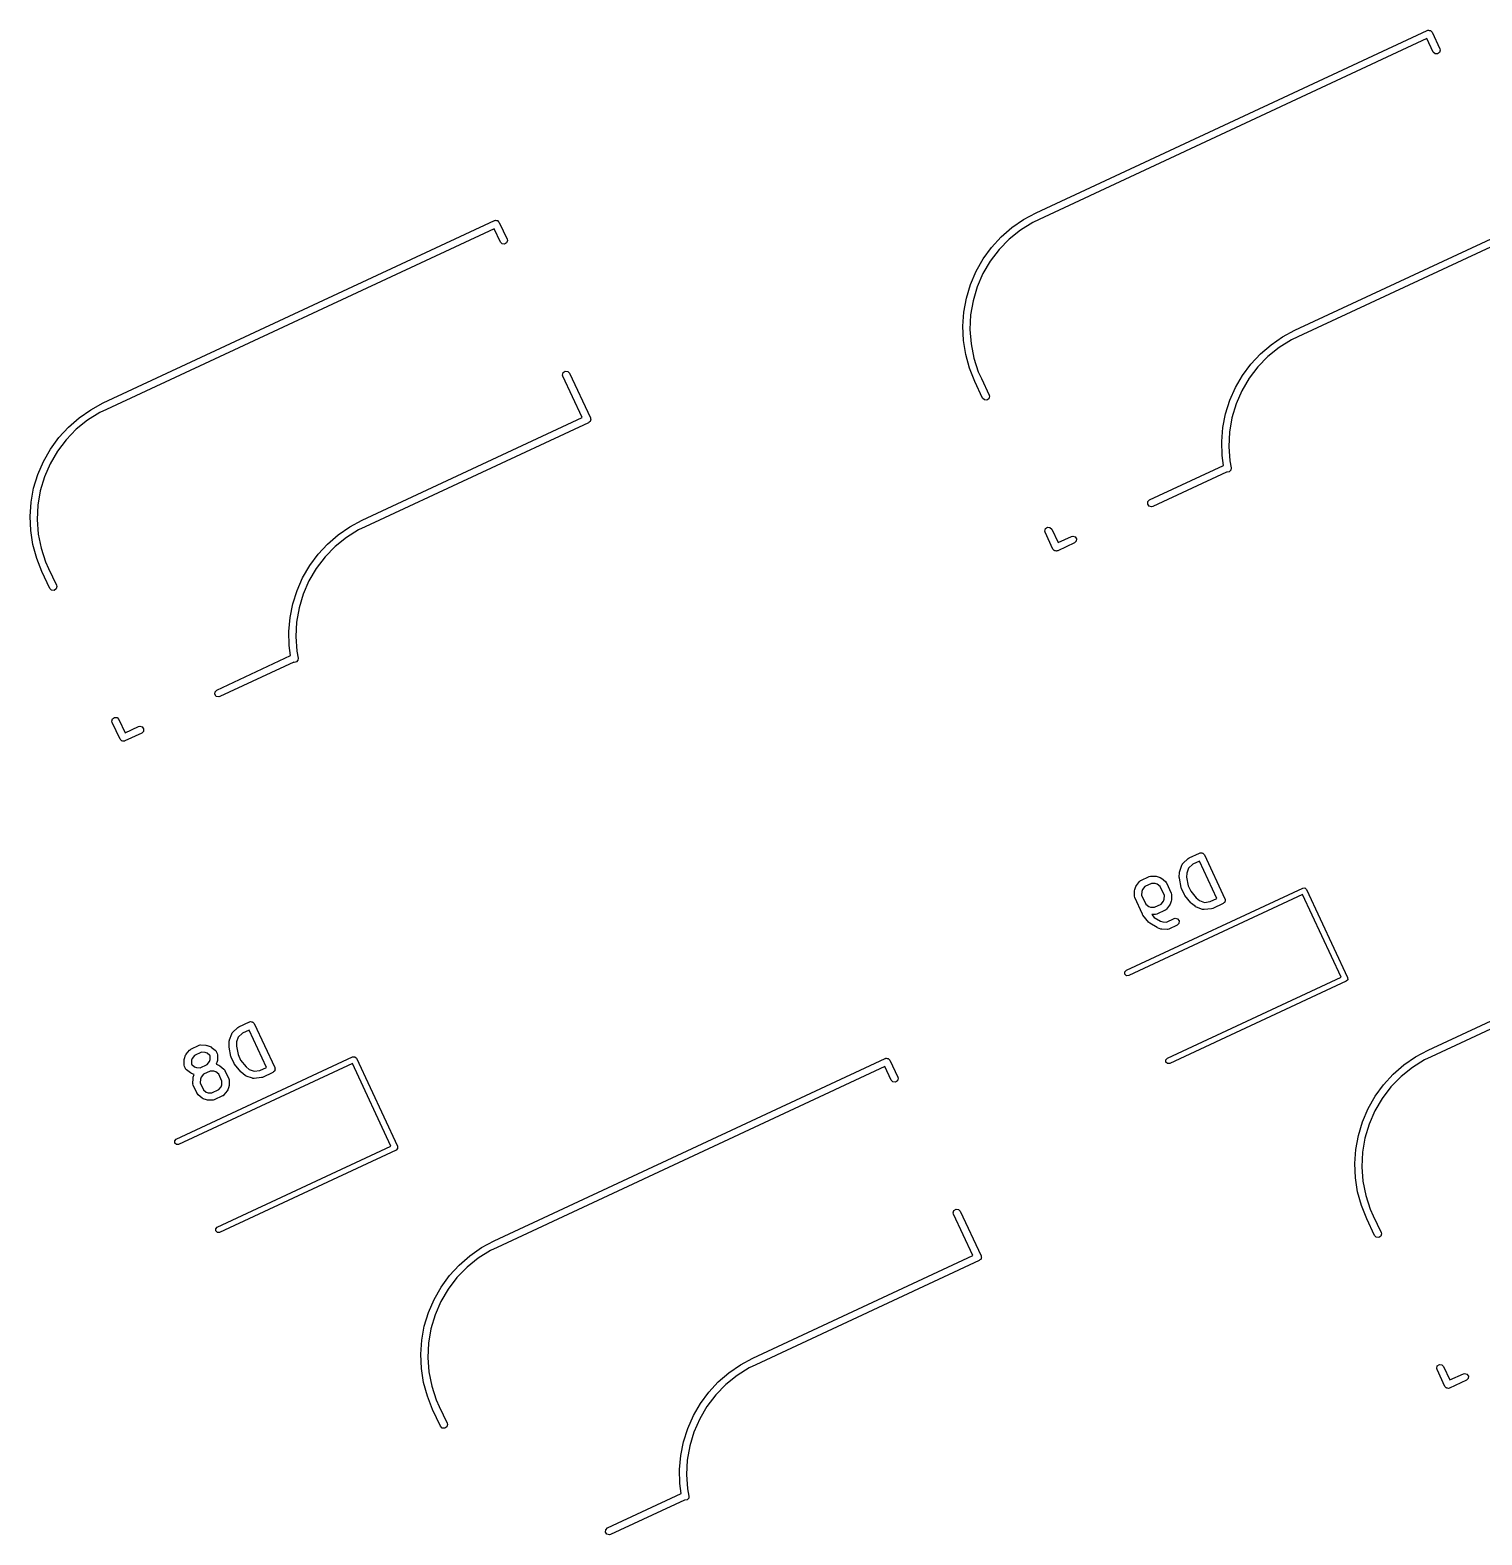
# Model space of a CAD drawing. Extents: x 22 to 260, y -160 to -44.
# Drawn here: x 190.35 to 220.26, y -78.57 to -47.57 of the extents above; entities that cross this region are included whole.
import ezdxf

# ---------------------------------------------------------------- set-up
doc = ezdxf.new("R2010")
doc.units = 0
doc.layers.add('BLACK', color=7, linetype='CONTINUOUS')

msp = doc.modelspace()

# ---------------------------------------------------------------- linework, layer by layer
at = {"layer": 'BLACK', "linetype": 'CONTINUOUS'}
for p, q in [((211.077, -51.3318), (219.134, -47.5747)), ((219.13, -47.7423), (211.14, -51.4677)), ((219.259, -48.0197), (219.13, -47.7423)), ((219.134, -47.5747), (219.144, -47.5721)), ((219.144, -47.5721), (219.146, -47.5702)), ((219.146, -47.5702), (219.15, -47.5705)), ((219.15, -47.5705), (219.159, -47.5679)), ((219.159, -47.5679), (219.178, -47.573)), ((219.178, -47.573), (219.198, -47.5747)), ((219.198, -47.5747), (219.202, -47.5795)), ((219.202, -47.5795), (219.209, -47.5812)), ((219.209, -47.5812), (219.22, -47.5972)), ((219.22, -47.5972), (219.234, -47.611)), ((219.234, -47.611), (219.395, -47.9563)), ((219.295, -48.0559), (219.259, -48.0197)), ((219.346, -48.0604), (219.295, -48.0559)), ((219.388, -48.031), (219.346, -48.0604)), ((219.402, -47.9814), (219.388, -48.031)), ((219.395, -47.9563), (219.402, -47.9814)), ((210.577, -51.6372), (210.819, -51.4705)), ((210.819, -51.4705), (211.077, -51.3319)), ((211.141, -51.4678), (211.005, -51.5308)), ((211.077, -51.3319), (211.077, -51.3318)), ((211.077, -51.3318), (211.077, -51.3318)), ((211.077, -51.3318), (211.077, -51.3318)), ((211.14, -51.4677), (211.14, -51.4677)), ((211.14, -51.4677), (211.141, -51.4678)), ((191.855, -55.2504), (199.912, -51.4933)), ((199.908, -51.661), (191.919, -55.3864)), ((200.037, -51.9383), (199.908, -51.661)), ((199.912, -51.4933), (199.922, -51.4908)), ((199.922, -51.4908), (199.925, -51.4889)), ((199.925, -51.4889), (199.928, -51.4892)), ((199.928, -51.4892), (199.937, -51.4866)), ((199.937, -51.4866), (199.956, -51.4916)), ((199.956, -51.4916), (199.976, -51.4933)), ((199.976, -51.4933), (199.981, -51.4981)), ((199.981, -51.4981), (199.987, -51.4999)), ((199.987, -51.4999), (199.998, -51.5158)), ((199.998, -51.5158), (200.012, -51.5296)), ((200.012, -51.5296), (200.173, -51.8749)), ((210.356, -51.8298), (210.577, -51.6372)), ((210.752, -51.6885), (210.52, -51.8755)), ((211.005, -51.5308), (210.752, -51.6885)), ((216.409, -53.7501), (220.945, -51.6349)), ((221.076, -51.7392), (216.472, -53.8861)), ((200.073, -51.9746), (200.037, -51.9383)), ((200.124, -51.9791), (200.073, -51.9746)), ((200.166, -51.9496), (200.124, -51.9791)), ((200.18, -51.9001), (200.166, -51.9496)), ((200.173, -51.8749), (200.18, -51.9001)), ((209.986, -52.283), (210.158, -52.046)), ((210.312, -52.0892), (210.131, -52.3264)), ((210.158, -52.046), (210.356, -51.8298)), ((210.52, -51.8755), (210.312, -52.0892)), ((209.841, -52.5379), (209.986, -52.283)), ((210.131, -52.3264), (209.98, -52.5836)), ((209.725, -52.8074), (209.841, -52.5379)), ((209.98, -52.5836), (209.862, -52.8572)), ((209.64, -53.0882), (209.725, -52.8074)), ((209.862, -52.8572), (209.777, -53.143)), ((209.588, -53.3766), (209.64, -53.0882)), ((209.777, -53.143), (209.727, -53.437)), ((209.567, -53.6692), (209.588, -53.3766)), ((209.727, -53.437), (209.713, -53.7349)), ((209.58, -53.9621), (209.567, -53.6692)), ((209.713, -53.7349), (209.735, -54.0323)), ((215.916, -54.05), (216.154, -53.8864)), ((216.337, -53.9489), (216.085, -54.1061)), ((216.154, -53.8864), (216.409, -53.7501)), ((216.472, -53.8861), (216.337, -53.9489)), ((216.409, -53.7501), (216.409, -53.7501)), ((216.472, -53.8861), (216.472, -53.8861)), ((209.626, -54.2518), (209.58, -53.9621)), ((209.703, -54.5346), (209.626, -54.2518)), ((209.735, -54.0323), (209.793, -54.3249)), ((215.501, -54.4505), (215.698, -54.2387)), ((215.698, -54.2387), (215.916, -54.05)), ((216.085, -54.1061), (215.853, -54.2926)), ((209.812, -54.8069), (209.703, -54.5346)), ((209.793, -54.3249), (209.885, -54.6084)), ((215.329, -54.6826), (215.501, -54.4505)), ((215.645, -54.5055), (215.465, -54.7419)), ((215.853, -54.2926), (215.645, -54.5055)), ((201.318, -54.6756), (201.332, -54.626)), ((201.325, -54.7007), (201.318, -54.6756)), ((201.723, -55.5536), (201.325, -54.7007)), ((201.332, -54.626), (201.374, -54.5966)), ((201.374, -54.5966), (201.425, -54.6011)), ((201.425, -54.6011), (201.461, -54.6373)), ((201.461, -54.6373), (201.891, -55.5582)), ((209.973, -55.1522), (209.812, -54.8069)), ((209.885, -54.6084), (209.948, -54.7435)), ((209.948, -54.7435), (210.109, -55.0888)), ((215.184, -54.9322), (215.329, -54.6826)), ((215.465, -54.7419), (215.314, -54.9983)), ((210.01, -55.1885), (209.973, -55.1522)), ((210.061, -55.193), (210.01, -55.1885)), ((210.103, -55.1635), (210.061, -55.193)), ((210.116, -55.114), (210.103, -55.1635)), ((210.109, -55.0888), (210.116, -55.114)), ((215.067, -55.1963), (215.184, -54.9322)), ((215.314, -54.9983), (215.195, -55.2709)), ((191.356, -55.5557), (191.597, -55.389)), ((191.784, -55.4494), (191.53, -55.6071)), ((191.597, -55.389), (191.855, -55.2504)), ((191.919, -55.3864), (191.784, -55.4494)), ((191.855, -55.2504), (191.855, -55.2504)), ((191.919, -55.3864), (191.919, -55.3864)), ((214.924, -55.755), (214.98, -55.4717)), ((214.98, -55.4717), (215.067, -55.1963)), ((215.195, -55.2709), (215.11, -55.5559)), ((190.936, -55.9646), (191.135, -55.7484)), ((191.298, -55.7941), (191.09, -56.0078)), ((191.135, -55.7484), (191.356, -55.5557)), ((191.53, -55.6071), (191.298, -55.7941)), ((197.187, -57.6688), (201.723, -55.5536)), ((201.854, -55.6578), (197.25, -57.8047)), ((201.868, -55.644), (201.854, -55.6578)), ((201.884, -55.6329), (201.868, -55.644)), ((201.886, -55.6263), (201.884, -55.6329)), ((201.891, -55.6215), (201.886, -55.6263)), ((201.891, -55.5582), (201.893, -55.5677)), ((201.892, -55.6021), (201.891, -55.6215)), ((201.897, -55.5833), (201.892, -55.6021)), ((201.893, -55.5677), (201.895, -55.5704)), ((201.895, -55.5704), (201.895, -55.5738)), ((201.895, -55.5738), (201.897, -55.5833)), ((214.9, -56.0427), (214.924, -55.755)), ((215.11, -55.5559), (215.059, -55.8491)), ((190.764, -56.2016), (190.936, -55.9646)), ((191.09, -56.0078), (190.909, -56.245)), ((214.907, -56.3314), (214.9, -56.0427)), ((215.059, -55.8491), (215.044, -56.1462)), ((190.619, -56.4565), (190.764, -56.2016)), ((190.909, -56.245), (190.759, -56.5022)), ((214.936, -56.5389), (214.907, -56.3314)), ((215.044, -56.1462), (215.065, -56.4429)), ((190.418, -57.0068), (190.503, -56.726)), ((190.503, -56.726), (190.619, -56.4565)), ((190.759, -56.5022), (190.64, -56.7758)), ((213.415, -57.2478), (214.936, -56.5389)), ((215.002, -56.6735), (213.479, -57.3838)), ((215.011, -56.6776), (215.002, -56.6735)), ((215.056, -56.6688), (215.011, -56.6776)), ((215.088, -56.6349), (215.056, -56.6688)), ((215.065, -56.4429), (215.094, -56.5889)), ((215.094, -56.5889), (215.088, -56.6349)), ((215.094, -56.5889), (215.094, -56.5889)), ((190.366, -57.2952), (190.418, -57.0068)), ((190.64, -56.7758), (190.555, -57.0617)), ((190.346, -57.5878), (190.366, -57.2952)), ((190.505, -57.3557), (190.491, -57.6536)), ((190.555, -57.0617), (190.505, -57.3557)), ((213.375, -57.3352), (213.379, -57.2841)), ((213.404, -57.3772), (213.375, -57.3352)), ((213.379, -57.2841), (213.415, -57.2478)), ((190.358, -57.8808), (190.346, -57.5878)), ((190.491, -57.6536), (190.513, -57.951)), ((196.932, -57.8051), (197.187, -57.6688)), ((197.187, -57.6688), (197.187, -57.6688)), ((197.187, -57.6688), (197.187, -57.6688)), ((213.454, -57.3905), (213.404, -57.3772)), ((213.479, -57.3838), (213.454, -57.3905)), ((190.404, -58.1705), (190.358, -57.8808)), ((190.513, -57.951), (190.571, -58.2435)), ((196.476, -58.1574), (196.694, -57.9686)), ((196.694, -57.9686), (196.932, -57.8051)), ((197.115, -57.8676), (196.863, -58.0248)), ((197.25, -57.8047), (197.115, -57.8676)), ((197.25, -57.8047), (197.25, -57.8047)), ((197.25, -57.8047), (197.25, -57.8047)), ((211.255, -57.8895), (211.268, -57.8399)), ((211.261, -57.9146), (211.255, -57.8895)), ((211.422, -58.2599), (211.261, -57.9146)), ((211.268, -57.8399), (211.31, -57.8105)), ((211.31, -57.8105), (211.361, -57.815)), ((211.361, -57.815), (211.397, -57.8512)), ((211.397, -57.8512), (211.527, -58.1286)), ((190.482, -58.4533), (190.404, -58.1705)), ((190.571, -58.2435), (190.663, -58.527)), ((196.279, -58.3692), (196.476, -58.1574)), ((196.631, -58.2112), (196.423, -58.4242)), ((196.863, -58.0248), (196.631, -58.2112)), ((211.436, -58.2737), (211.422, -58.2599)), ((211.447, -58.2897), (211.436, -58.2737)), ((211.454, -58.2914), (211.447, -58.2897)), ((211.459, -58.2962), (211.454, -58.2914)), ((211.867, -58.1352), (211.522, -58.2962)), ((211.527, -58.1286), (211.804, -57.9993)), ((211.804, -57.9993), (211.829, -57.9925)), ((211.829, -57.9925), (211.879, -58.0058)), ((211.904, -58.0989), (211.867, -58.1352)), ((211.879, -58.0058), (211.908, -58.0478)), ((211.908, -58.0478), (211.904, -58.0989)), ((190.59, -58.7255), (190.482, -58.4533)), ((190.663, -58.527), (190.726, -58.6622)), ((195.962, -58.8509), (196.108, -58.6012)), ((196.108, -58.6012), (196.279, -58.3692)), ((196.423, -58.4242), (196.243, -58.6606)), ((211.478, -58.2979), (211.459, -58.2962)), ((211.497, -58.303), (211.478, -58.2979)), ((211.506, -58.3004), (211.497, -58.303)), ((211.51, -58.3007), (211.506, -58.3004)), ((211.513, -58.2988), (211.51, -58.3007)), ((211.522, -58.2962), (211.513, -58.2988)), ((190.59, -58.7256), (190.59, -58.7255)), ((190.751, -59.0709), (190.59, -58.7256)), ((190.726, -58.6622), (190.726, -58.6622)), ((190.726, -58.6622), (190.726, -58.6622)), ((190.726, -58.6622), (190.887, -59.0075)), ((195.846, -59.115), (195.962, -58.8509)), ((196.243, -58.6606), (196.092, -58.917)), ((190.788, -59.1071), (190.751, -59.0709)), ((190.839, -59.1116), (190.788, -59.1071)), ((190.881, -59.0822), (190.839, -59.1116)), ((190.894, -59.0326), (190.881, -59.0822)), ((190.887, -59.0075), (190.894, -59.0326)), ((195.759, -59.3903), (195.846, -59.115)), ((195.973, -59.1896), (195.888, -59.4746)), ((196.092, -58.917), (195.973, -59.1896)), ((195.703, -59.6736), (195.759, -59.3903)), ((195.888, -59.4746), (195.837, -59.7678)), ((195.678, -59.9613), (195.703, -59.6736)), ((195.837, -59.7678), (195.823, -60.0649)), ((195.686, -60.25), (195.678, -59.9613)), ((195.823, -60.0649), (195.844, -60.3616)), ((194.194, -61.1665), (195.714, -60.4575)), ((195.714, -60.4575), (195.686, -60.25)), ((195.844, -60.3616), (195.872, -60.5076)), ((195.78, -60.5921), (194.257, -61.3024)), ((195.789, -60.5963), (195.78, -60.5921)), ((195.835, -60.5875), (195.789, -60.5963)), ((195.866, -60.5536), (195.835, -60.5875)), ((195.872, -60.5076), (195.866, -60.5536)), ((195.872, -60.5076), (195.872, -60.5076)), ((194.153, -61.2539), (194.157, -61.2028)), ((194.182, -61.2959), (194.153, -61.2539)), ((194.157, -61.2028), (194.194, -61.1665)), ((194.232, -61.3092), (194.182, -61.2959)), ((194.257, -61.3024), (194.232, -61.3092)), ((192.033, -61.8081), (192.046, -61.7586)), ((192.04, -61.8333), (192.033, -61.8081)), ((192.201, -62.1786), (192.04, -61.8333)), ((192.046, -61.7586), (192.088, -61.7291)), ((192.088, -61.7291), (192.139, -61.7336)), ((192.139, -61.7336), (192.176, -61.7699)), ((192.176, -61.7699), (192.305, -62.0472)), ((192.305, -62.0472), (192.582, -61.9179)), ((192.582, -61.9179), (192.607, -61.9112)), ((192.607, -61.9112), (192.657, -61.9244)), ((192.657, -61.9244), (192.686, -61.9665)), ((192.686, -61.9665), (192.682, -62.0176)), ((192.214, -62.1924), (192.201, -62.1786)), ((192.226, -62.2083), (192.214, -62.1924)), ((192.232, -62.2101), (192.226, -62.2083)), ((192.237, -62.2149), (192.232, -62.2101)), ((192.256, -62.2166), (192.237, -62.2149)), ((192.275, -62.2216), (192.256, -62.2166)), ((192.285, -62.219), (192.275, -62.2216)), ((192.288, -62.2193), (192.285, -62.219)), ((192.291, -62.2174), (192.288, -62.2193)), ((192.3, -62.2149), (192.291, -62.2174)), ((192.646, -62.0538), (192.3, -62.2149)), ((192.682, -62.0176), (192.646, -62.0538)), ((214.034, -64.8978), (214.08, -64.7712)), ((214.08, -64.7712), (214.093, -64.7486)), ((214.093, -64.7486), (214.097, -64.7464)), ((214.097, -64.7464), (214.099, -64.7424)), ((214.099, -64.7424), (214.208, -64.6388)), ((214.208, -64.6388), (214.227, -64.6265)), ((214.302, -64.7561), (214.215, -64.8391)), ((214.227, -64.6265), (214.228, -64.6253)), ((214.228, -64.6253), (214.444, -64.5247)), ((214.439, -64.6924), (214.302, -64.7561)), ((214.798, -65.4627), (214.439, -64.6924)), ((214.444, -64.5247), (214.453, -64.5222)), ((214.453, -64.5222), (214.456, -64.5202)), ((214.456, -64.5202), (214.459, -64.5205)), ((214.459, -64.5205), (214.469, -64.518)), ((214.469, -64.518), (214.488, -64.523)), ((214.488, -64.523), (214.507, -64.5247)), ((214.507, -64.5247), (214.512, -64.5295)), ((214.512, -64.5295), (214.518, -64.5312)), ((214.518, -64.5312), (214.53, -64.5472)), ((214.53, -64.5472), (214.543, -64.561)), ((214.543, -64.561), (214.966, -65.4673)), ((213.142, -65.193), (213.208, -65.1096)), ((213.208, -65.1096), (213.228, -65.0923)), ((213.228, -65.0923), (213.232, -65.0914)), ((213.232, -65.0914), (213.235, -65.0882)), ((213.235, -65.0882), (213.408, -65.0077)), ((213.408, -65.0077), (213.433, -65.001)), ((213.433, -65.001), (213.437, -65.0021)), ((213.437, -65.0021), (213.442, -65.0007)), ((213.442, -65.0007), (213.548, -65.0036)), ((213.548, -65.0036), (213.57, -65.0081)), ((213.57, -65.0081), (213.572, -65.0081)), ((213.572, -65.0081), (213.635, -65.0311)), ((213.635, -65.0311), (213.654, -65.0424)), ((213.654, -65.0424), (213.656, -65.0429)), ((213.656, -65.0429), (213.739, -65.1091)), ((213.739, -65.1091), (213.757, -65.1285)), ((214.026, -65.0278), (214.029, -64.9214)), ((214.027, -65.0312), (214.026, -65.0278)), ((214.028, -65.0441), (214.027, -65.0312)), ((214.065, -65.2369), (214.028, -65.0441)), ((214.029, -64.9214), (214.034, -64.8994)), ((214.034, -64.8994), (214.034, -64.8978)), ((214.179, -64.9376), (214.176, -65.0237)), ((214.176, -65.0237), (214.21, -65.1993)), ((214.215, -64.8391), (214.179, -64.9376)), ((219.152, -68.5855), (227.21, -64.8284)), ((227.205, -64.9961), (219.216, -68.7215)), ((212.935, -66.9409), (216.57, -65.2462)), ((216.566, -65.3803), (212.986, -67.0497)), ((213.1, -65.4073), (213.103, -65.3008)), ((213.101, -65.4115), (213.1, -65.4073)), ((213.1, -65.4158), (213.101, -65.4115)), ((213.107, -65.441), (213.1, -65.4158)), ((213.103, -65.3008), (213.107, -65.2789)), ((213.107, -65.2772), (213.13, -65.2139)), ((213.107, -65.2789), (213.107, -65.2772)), ((213.13, -65.2139), (213.141, -65.1945)), ((213.141, -65.1945), (213.142, -65.193)), ((213.252, -65.3171), (213.25, -65.3937)), ((213.25, -65.3937), (213.336, -65.5773)), ((213.267, -65.2767), (213.252, -65.3171)), ((213.315, -65.2167), (213.267, -65.2767)), ((213.455, -65.1511), (213.315, -65.2167)), ((213.532, -65.1532), (213.455, -65.1511)), ((213.572, -65.1679), (213.532, -65.1532)), ((213.632, -65.2156), (213.572, -65.1679)), ((213.718, -65.3992), (213.632, -65.2156)), ((213.716, -65.4758), (213.718, -65.3992)), ((213.757, -65.1285), (213.757, -65.1329)), ((213.757, -65.1329), (213.761, -65.1361)), ((213.761, -65.1361), (213.861, -65.3519)), ((213.861, -65.3519), (213.868, -65.3771)), ((213.868, -65.3856), (213.865, -65.4921)), ((213.868, -65.3771), (213.867, -65.3814)), ((213.867, -65.3814), (213.868, -65.3856)), ((214.067, -65.2398), (214.065, -65.2369)), ((214.071, -65.2543), (214.067, -65.2398)), ((214.131, -65.3838), (214.071, -65.2543)), ((214.133, -65.3862), (214.131, -65.3838)), ((214.141, -65.3993), (214.133, -65.3862)), ((214.264, -65.5518), (214.141, -65.3993)), ((214.21, -65.1993), (214.263, -65.312)), ((214.263, -65.312), (214.376, -65.4509)), ((217.36, -67.0842), (216.566, -65.3803)), ((216.57, -65.2462), (216.616, -65.2442)), ((216.616, -65.2442), (216.649, -65.2752)), ((216.649, -65.2752), (216.649, -65.2752)), ((216.649, -65.2752), (217.495, -67.0878)), ((213.268, -65.7863), (213.107, -65.441)), ((213.336, -65.5773), (213.396, -65.625)), ((213.396, -65.625), (213.436, -65.6397)), ((213.436, -65.6397), (213.513, -65.6418)), ((213.513, -65.6418), (213.653, -65.5762)), ((213.733, -65.7047), (213.56, -65.7852)), ((213.653, -65.5762), (213.701, -65.5162)), ((213.701, -65.5162), (213.716, -65.4758)), ((213.736, -65.7015), (213.733, -65.7047)), ((213.74, -65.7006), (213.736, -65.7015)), ((213.76, -65.6833), (213.74, -65.7006)), ((213.826, -65.5999), (213.76, -65.6833)), ((213.827, -65.5984), (213.826, -65.5999)), ((213.838, -65.579), (213.827, -65.5984)), ((213.861, -65.5157), (213.838, -65.579)), ((213.865, -65.4921), (213.861, -65.5141)), ((213.861, -65.5141), (213.861, -65.5157)), ((214.267, -65.5536), (214.264, -65.5518)), ((214.276, -65.5633), (214.267, -65.5536)), ((214.359, -65.6295), (214.276, -65.5633)), ((214.361, -65.63), (214.359, -65.6295)), ((214.38, -65.6412), (214.361, -65.63)), ((214.376, -65.4509), (214.443, -65.5045)), ((214.507, -65.6873), (214.38, -65.6412)), ((214.443, -65.5045), (214.542, -65.5403)), ((214.511, -65.6873), (214.507, -65.6873)), ((214.515, -65.6898), (214.511, -65.6873)), ((214.541, -65.6913), (214.515, -65.6898)), ((214.691, -65.6741), (214.541, -65.6913)), ((214.542, -65.5403), (214.661, -65.5265)), ((214.661, -65.5265), (214.798, -65.4627)), ((214.692, -65.6734), (214.691, -65.6741)), ((214.714, -65.6676), (214.692, -65.6734)), ((214.93, -65.567), (214.714, -65.6676)), ((214.943, -65.5532), (214.93, -65.567)), ((214.959, -65.542), (214.943, -65.5532)), ((214.961, -65.5355), (214.959, -65.542)), ((214.966, -65.5307), (214.961, -65.5355)), ((214.966, -65.4673), (214.968, -65.4769)), ((214.968, -65.5113), (214.966, -65.5307)), ((214.968, -65.4769), (214.97, -65.4796)), ((214.973, -65.4925), (214.968, -65.5113)), ((214.97, -65.4796), (214.97, -65.4829)), ((214.97, -65.4829), (214.973, -65.4925)), ((213.27, -65.7887), (213.268, -65.7863)), ((213.278, -65.8018), (213.27, -65.7887)), ((213.401, -65.9543), (213.278, -65.8018)), ((213.402, -65.9545), (213.401, -65.9543)), ((213.42, -65.9711), (213.402, -65.9545)), ((213.567, -66.0604), (213.42, -65.9711)), ((213.526, -65.7922), (213.461, -65.7904)), ((213.461, -65.7904), (213.51, -65.8497)), ((213.51, -65.8497), (213.639, -65.9284)), ((213.531, -65.7908), (213.526, -65.7922)), ((213.535, -65.7919), (213.531, -65.7908)), ((213.56, -65.7852), (213.535, -65.7919)), ((213.639, -65.9284), (213.684, -65.9447)), ((213.684, -65.9447), (213.76, -65.9468)), ((213.76, -65.9468), (213.917, -65.8738)), ((213.98, -66.0097), (213.808, -66.0902)), ((213.917, -65.8738), (213.942, -65.867)), ((213.942, -65.867), (213.991, -65.8803)), ((214.016, -65.9734), (213.98, -66.0097)), ((213.991, -65.8803), (214.021, -65.9223)), ((214.021, -65.9223), (214.016, -65.9734)), ((213.571, -66.0611), (213.567, -66.0604)), ((213.58, -66.0668), (213.571, -66.0611)), ((213.644, -66.0898), (213.58, -66.0668)), ((213.645, -66.0898), (213.644, -66.0898)), ((213.667, -66.0943), (213.645, -66.0898)), ((213.774, -66.0972), (213.667, -66.0943)), ((213.778, -66.0958), (213.774, -66.0972)), ((213.782, -66.0969), (213.778, -66.0958)), ((213.808, -66.0902), (213.782, -66.0969)), ((212.904, -66.9748), (212.935, -66.9409)), ((212.906, -67.0206), (212.904, -66.9748)), ((212.94, -67.0517), (212.906, -67.0206)), ((212.986, -67.0497), (212.94, -67.0517)), ((213.781, -68.7535), (217.36, -67.0842)), ((217.466, -67.1676), (213.831, -68.8623)), ((217.497, -67.1337), (217.466, -67.1676)), ((217.466, -67.1676), (217.466, -67.1676)), ((217.495, -67.0878), (217.497, -67.1337)), ((194.519, -68.2211), (194.628, -68.1175)), ((194.628, -68.1175), (194.647, -68.1052)), ((194.647, -68.1052), (194.648, -68.104)), ((194.648, -68.104), (194.864, -68.0034)), ((194.859, -68.171), (194.723, -68.2348)), ((195.219, -68.9414), (194.859, -68.171)), ((194.864, -68.0034), (194.873, -68.0008)), ((194.873, -68.0008), (194.876, -67.9989)), ((194.876, -67.9989), (194.879, -67.9992)), ((194.879, -67.9992), (194.889, -67.9966)), ((194.889, -67.9966), (194.908, -68.0017)), ((194.908, -68.0017), (194.927, -68.0034)), ((194.927, -68.0034), (194.932, -68.0082)), ((194.932, -68.0082), (194.939, -68.0099)), ((194.939, -68.0099), (194.95, -68.0259)), ((194.95, -68.0259), (194.964, -68.0397)), ((194.964, -68.0397), (195.386, -68.946)), ((193.655, -68.5669), (193.828, -68.4864)), ((193.828, -68.4864), (193.853, -68.4796)), ((193.853, -68.4796), (193.858, -68.4808)), ((193.858, -68.4808), (193.862, -68.4794)), ((193.862, -68.4794), (193.968, -68.4823)), ((193.968, -68.4823), (193.99, -68.4868)), ((193.99, -68.4868), (193.992, -68.4868)), ((193.992, -68.4868), (194.055, -68.5098)), ((194.055, -68.5098), (194.075, -68.521)), ((194.075, -68.521), (194.076, -68.5215)), ((194.076, -68.5215), (194.16, -68.5877)), ((194.446, -68.5065), (194.449, -68.4)), ((194.448, -68.5098), (194.446, -68.5065)), ((194.448, -68.5228), (194.448, -68.5098)), ((194.485, -68.7155), (194.448, -68.5228)), ((194.449, -68.4), (194.454, -68.3781)), ((194.454, -68.3764), (194.5, -68.2499)), ((194.454, -68.3781), (194.454, -68.3764)), ((194.5, -68.2499), (194.513, -68.2273)), ((194.513, -68.2273), (194.517, -68.2251)), ((194.517, -68.2251), (194.519, -68.2211)), ((194.599, -68.4163), (194.597, -68.5023)), ((194.597, -68.5023), (194.631, -68.6779)), ((194.635, -68.3178), (194.599, -68.4163)), ((194.723, -68.2348), (194.635, -68.3178)), ((193.356, -70.4196), (196.99, -68.7249)), ((193.52, -68.8859), (193.523, -68.7795)), ((193.523, -68.7795), (193.527, -68.7575)), ((193.527, -68.7559), (193.55, -68.6926)), ((193.527, -68.7575), (193.527, -68.7559)), ((193.55, -68.6926), (193.562, -68.6732)), ((193.562, -68.6716), (193.628, -68.5882)), ((193.562, -68.6732), (193.562, -68.6716)), ((193.628, -68.5882), (193.648, -68.571)), ((193.648, -68.571), (193.652, -68.5701)), ((193.652, -68.5701), (193.655, -68.5669)), ((193.673, -68.7958), (193.67, -68.8723)), ((193.687, -68.7553), (193.673, -68.7958)), ((193.735, -68.6953), (193.687, -68.7553)), ((193.875, -68.6298), (193.735, -68.6953)), ((193.952, -68.6319), (193.875, -68.6298)), ((193.992, -68.6466), (193.952, -68.6319)), ((194.052, -68.6942), (193.992, -68.6466)), ((193.993, -68.8823), (194.041, -68.8223)), ((194.041, -68.8223), (194.055, -68.7819)), ((194.058, -68.7053), (194.052, -68.6942)), ((194.055, -68.7819), (194.058, -68.7053)), ((194.16, -68.5877), (194.177, -68.6072)), ((194.177, -68.6072), (194.178, -68.6116)), ((194.178, -68.6116), (194.181, -68.6148)), ((194.201, -68.8217), (194.18, -68.8778)), ((194.181, -68.6148), (194.201, -68.6579)), ((194.201, -68.6579), (194.208, -68.6831)), ((194.205, -68.7981), (194.201, -68.8201)), ((194.201, -68.8201), (194.201, -68.8217)), ((194.208, -68.6917), (194.205, -68.7981)), ((194.208, -68.6831), (194.207, -68.6874)), ((194.207, -68.6874), (194.208, -68.6917)), ((194.487, -68.7185), (194.485, -68.7155)), ((194.491, -68.733), (194.487, -68.7185)), ((194.551, -68.8624), (194.491, -68.733)), ((194.631, -68.6779), (194.683, -68.7907)), ((194.683, -68.7907), (194.796, -68.9296)), ((196.99, -68.7249), (197.036, -68.7229)), ((197.036, -68.7229), (197.07, -68.7539)), ((197.07, -68.7539), (197.07, -68.7539)), ((197.07, -68.7539), (197.915, -70.5665)), ((199.906, -72.5156), (207.963, -68.7585)), ((207.963, -68.7585), (207.973, -68.7559)), ((207.973, -68.7559), (207.975, -68.754)), ((207.975, -68.754), (207.979, -68.7543)), ((207.979, -68.7543), (207.988, -68.7518)), ((207.988, -68.7518), (208.007, -68.7568)), ((208.007, -68.7568), (208.027, -68.7585)), ((208.027, -68.7585), (208.031, -68.7633)), ((208.031, -68.7633), (208.038, -68.765)), ((208.038, -68.765), (208.049, -68.781)), ((208.049, -68.781), (208.063, -68.7948)), ((208.063, -68.7948), (208.224, -69.1401)), ((213.75, -68.7874), (213.781, -68.7535)), ((213.752, -68.8333), (213.75, -68.7874)), ((213.785, -68.8643), (213.752, -68.8333)), ((218.653, -68.8908), (218.894, -68.7241)), ((219.081, -68.7845), (218.828, -68.9421)), ((218.894, -68.7241), (219.152, -68.5855)), ((219.216, -68.7215), (219.081, -68.7845)), ((219.152, -68.5855), (219.152, -68.5855)), ((219.152, -68.5855), (219.152, -68.5855)), ((219.216, -68.7215), (219.216, -68.7215)), ((219.216, -68.7215), (219.216, -68.7215)), ((219.216, -68.7215), (219.216, -68.7215)), ((219.216, -68.7215), (219.216, -68.7215)), ((196.986, -68.859), (193.406, -70.5283)), ((193.521, -68.8902), (193.52, -68.8859)), ((193.52, -68.8945), (193.521, -68.8902)), ((193.527, -68.9197), (193.52, -68.8945)), ((193.547, -68.9628), (193.527, -68.9197)), ((193.55, -68.966), (193.547, -68.9628)), ((193.551, -68.9704), (193.55, -68.966)), ((193.569, -68.9899), (193.551, -68.9704)), ((193.652, -69.0561), (193.569, -68.9899)), ((193.653, -69.0566), (193.652, -69.0561)), ((193.673, -69.0678), (193.653, -69.0566)), ((193.67, -68.8723), (193.676, -68.8834)), ((193.729, -69.0882), (193.673, -69.0678)), ((193.676, -68.8834), (193.736, -68.931)), ((193.709, -69.1443), (193.729, -69.0882)), ((193.736, -68.931), (193.776, -68.9457)), ((193.776, -68.9457), (193.853, -68.9478)), ((193.853, -68.9478), (193.993, -68.8823)), ((193.868, -69.1438), (193.854, -69.1842)), ((193.916, -69.0838), (193.868, -69.1438)), ((194.057, -69.0182), (193.916, -69.0838)), ((194.133, -69.0203), (194.057, -69.0182)), ((194.174, -69.035), (194.133, -69.0203)), ((194.234, -69.0826), (194.174, -69.035)), ((194.18, -68.8778), (194.236, -68.8982)), ((194.299, -69.2232), (194.234, -69.0826)), ((194.236, -68.8982), (194.256, -68.9094)), ((194.256, -68.9094), (194.257, -68.91)), ((194.257, -68.91), (194.341, -68.9762)), ((194.341, -68.9762), (194.358, -68.9956)), ((194.358, -68.9956), (194.359, -69)), ((194.359, -69), (194.362, -69.0032)), ((194.362, -69.0032), (194.443, -69.1758)), ((194.554, -68.8649), (194.551, -68.8624)), ((194.561, -68.878), (194.554, -68.8649)), ((194.685, -69.0305), (194.561, -68.878)), ((194.688, -69.0323), (194.685, -69.0305)), ((194.696, -69.042), (194.688, -69.0323)), ((194.78, -69.1082), (194.696, -69.042)), ((194.781, -69.1087), (194.78, -69.1082)), ((194.801, -69.1199), (194.781, -69.1087)), ((194.796, -68.9296), (194.863, -68.9831)), ((194.927, -69.166), (194.801, -69.1199)), ((194.863, -68.9831), (194.962, -69.019)), ((194.962, -69.019), (195.082, -69.0052)), ((195.082, -69.0052), (195.219, -68.9414)), ((195.35, -69.0456), (195.134, -69.1463)), ((195.364, -69.0319), (195.35, -69.0456)), ((195.38, -69.0207), (195.364, -69.0319)), ((195.381, -69.0142), (195.38, -69.0207)), ((195.386, -69.0094), (195.381, -69.0142)), ((195.386, -68.946), (195.389, -68.9555)), ((195.388, -68.99), (195.386, -69.0094)), ((195.393, -68.9711), (195.388, -68.99)), ((195.389, -68.9555), (195.391, -68.9583)), ((195.391, -68.9583), (195.39, -68.9616)), ((195.39, -68.9616), (195.393, -68.9711)), ((197.781, -70.5629), (196.986, -68.859)), ((207.959, -68.9261), (199.97, -72.6515)), ((208.088, -69.2035), (207.959, -68.9261)), ((208.224, -69.1401), (208.231, -69.1652)), ((213.831, -68.8623), (213.785, -68.8643)), ((218.234, -69.2997), (218.432, -69.0835)), ((218.595, -69.1292), (218.387, -69.3429)), ((218.432, -69.0835), (218.653, -68.8908)), ((218.828, -68.9421), (218.595, -69.1292)), ((193.701, -69.2744), (193.704, -69.1679)), ((193.703, -69.2786), (193.701, -69.2744)), ((193.701, -69.2829), (193.703, -69.2786)), ((193.708, -69.3081), (193.701, -69.2829)), ((193.704, -69.1679), (193.709, -69.1459)), ((193.789, -69.4807), (193.708, -69.3081)), ((193.709, -69.1459), (193.709, -69.1443)), ((193.854, -69.1842), (193.852, -69.2608)), ((193.852, -69.2608), (193.917, -69.4013)), ((193.917, -69.4013), (193.977, -69.4489)), ((193.977, -69.4489), (194.018, -69.4636)), ((194.094, -69.4657), (194.235, -69.4002)), ((194.235, -69.4002), (194.282, -69.3402)), ((194.282, -69.3402), (194.297, -69.2998)), ((194.297, -69.2998), (194.299, -69.2232)), ((194.407, -69.4239), (194.341, -69.5073)), ((194.408, -69.4223), (194.407, -69.4239)), ((194.419, -69.4029), (194.408, -69.4223)), ((194.442, -69.3396), (194.419, -69.4029)), ((194.447, -69.316), (194.442, -69.338)), ((194.442, -69.338), (194.442, -69.3396)), ((194.443, -69.1758), (194.449, -69.201)), ((194.45, -69.2096), (194.447, -69.316)), ((194.449, -69.201), (194.448, -69.2053)), ((194.448, -69.2053), (194.45, -69.2096)), ((194.932, -69.166), (194.927, -69.166)), ((194.935, -69.1685), (194.932, -69.166)), ((194.961, -69.17), (194.935, -69.1685)), ((195.111, -69.1528), (194.961, -69.17)), ((195.112, -69.1521), (195.111, -69.1528)), ((195.134, -69.1463), (195.112, -69.1521)), ((208.124, -69.2398), (208.088, -69.2035)), ((208.175, -69.2442), (208.124, -69.2398)), ((208.217, -69.2148), (208.175, -69.2442)), ((208.231, -69.1652), (208.217, -69.2148)), ((218.061, -69.5367), (218.234, -69.2997)), ((218.387, -69.3429), (218.207, -69.5801)), ((193.792, -69.4839), (193.789, -69.4807)), ((193.793, -69.4883), (193.792, -69.4839)), ((193.81, -69.5078), (193.793, -69.4883)), ((193.893, -69.574), (193.81, -69.5078)), ((193.895, -69.5745), (193.893, -69.574)), ((193.914, -69.5857), (193.895, -69.5745)), ((193.978, -69.6087), (193.914, -69.5857)), ((193.979, -69.6087), (193.978, -69.6087)), ((194.001, -69.6132), (193.979, -69.6087)), ((194.108, -69.6161), (194.001, -69.6132)), ((194.018, -69.4636), (194.094, -69.4657)), ((194.112, -69.6147), (194.108, -69.6161)), ((194.116, -69.6159), (194.112, -69.6147)), ((194.141, -69.6091), (194.116, -69.6159)), ((194.314, -69.5286), (194.141, -69.6091)), ((194.317, -69.5255), (194.314, -69.5286)), ((194.322, -69.5246), (194.317, -69.5255)), ((194.341, -69.5073), (194.322, -69.5246)), ((217.916, -69.7916), (218.061, -69.5367)), ((218.207, -69.5801), (218.056, -69.8373)), ((217.716, -70.3419), (217.8, -70.0611)), ((217.8, -70.0611), (217.916, -69.7916)), ((218.056, -69.8373), (217.937, -70.1109)), ((217.663, -70.6303), (217.716, -70.3419)), ((217.937, -70.1109), (217.852, -70.3968)), ((193.325, -70.4534), (193.356, -70.4196)), ((193.327, -70.4993), (193.325, -70.4534)), ((193.36, -70.5303), (193.327, -70.4993)), ((193.406, -70.5283), (193.36, -70.5303)), ((194.201, -72.2322), (197.781, -70.5629)), ((197.886, -70.6463), (194.252, -72.341)), ((197.917, -70.6124), (197.886, -70.6463)), ((197.886, -70.6463), (197.886, -70.6463)), ((197.915, -70.5665), (197.917, -70.6124)), ((217.643, -70.9229), (217.663, -70.6303)), ((217.802, -70.6908), (217.788, -70.9887)), ((217.852, -70.3968), (217.802, -70.6908)), ((217.656, -71.2159), (217.643, -70.9229)), ((217.788, -70.9887), (217.81, -71.2861)), ((217.701, -71.5056), (217.656, -71.2159)), ((217.81, -71.2861), (217.868, -71.5786)), ((217.779, -71.7884), (217.701, -71.5056)), ((217.868, -71.5786), (217.961, -71.8621)), ((209.369, -71.9407), (209.383, -71.8912)), ((209.383, -71.8912), (209.425, -71.8618)), ((209.425, -71.8618), (209.476, -71.8662)), ((209.476, -71.8662), (209.512, -71.9025)), ((209.512, -71.9025), (209.941, -72.8233)), ((217.888, -72.0607), (217.779, -71.7884)), ((217.961, -71.8621), (218.024, -71.9973)), ((194.17, -72.2661), (194.201, -72.2322)), ((209.376, -71.9659), (209.369, -71.9407)), ((209.774, -72.8187), (209.376, -71.9659)), ((218.049, -72.406), (217.888, -72.0607)), ((218.024, -71.9973), (218.024, -71.9973)), ((218.024, -71.9973), (218.185, -72.3426)), ((194.172, -72.3119), (194.17, -72.2661)), ((194.206, -72.343), (194.172, -72.3119)), ((194.252, -72.341), (194.206, -72.343)), ((199.648, -72.6542), (199.906, -72.5156)), ((199.906, -72.5156), (199.906, -72.5156)), ((199.906, -72.5156), (199.906, -72.5156)), ((218.085, -72.4422), (218.049, -72.406)), ((218.136, -72.4467), (218.085, -72.4422)), ((218.178, -72.4173), (218.136, -72.4467)), ((218.191, -72.3677), (218.178, -72.4173)), ((218.185, -72.3426), (218.191, -72.3677)), ((199.185, -73.0136), (199.406, -72.8209)), ((199.406, -72.8209), (199.648, -72.6542)), ((199.834, -72.7146), (199.581, -72.8722)), ((199.97, -72.6515), (199.834, -72.7146)), ((199.97, -72.6515), (199.97, -72.6515)), ((199.97, -72.6515), (199.97, -72.6515)), ((205.238, -74.9339), (209.774, -72.8187)), ((209.941, -72.8233), (209.944, -72.8329)), ((209.948, -72.8485), (209.943, -72.8673)), ((209.944, -72.8329), (209.946, -72.8356)), ((209.946, -72.8356), (209.946, -72.8389)), ((209.946, -72.8389), (209.948, -72.8485)), ((198.987, -73.2298), (199.185, -73.0136)), ((199.349, -73.0593), (199.141, -73.273)), ((199.581, -72.8722), (199.349, -73.0593)), ((209.905, -72.923), (205.301, -75.0699)), ((209.919, -72.9092), (209.905, -72.923)), ((209.935, -72.898), (209.919, -72.9092)), ((209.937, -72.8915), (209.935, -72.898)), ((209.941, -72.8867), (209.937, -72.8915)), ((209.943, -72.8673), (209.941, -72.8867)), ((198.67, -73.7217), (198.815, -73.4668)), ((198.815, -73.4668), (198.987, -73.2298)), ((199.141, -73.273), (198.96, -73.5102)), ((198.554, -73.9912), (198.67, -73.7217)), ((198.809, -73.7674), (198.691, -74.041)), ((198.96, -73.5102), (198.809, -73.7674)), ((198.469, -74.272), (198.554, -73.9912)), ((198.691, -74.041), (198.606, -74.3268)), ((198.417, -74.5604), (198.469, -74.272)), ((198.606, -74.3268), (198.556, -74.6209)), ((198.396, -74.853), (198.417, -74.5604)), ((198.556, -74.6209), (198.542, -74.9187)), ((198.409, -75.1459), (198.396, -74.853)), ((198.542, -74.9187), (198.564, -75.2161)), ((204.983, -75.0702), (205.238, -74.9339)), ((205.238, -74.9339), (205.238, -74.9339)), ((198.455, -75.4356), (198.409, -75.1459)), ((198.564, -75.2161), (198.622, -75.5087)), ((204.527, -75.4226), (204.745, -75.2338)), ((204.914, -75.2899), (204.682, -75.4764)), ((204.745, -75.2338), (204.983, -75.0702)), ((205.166, -75.1327), (204.914, -75.2899)), ((205.301, -75.0699), (205.166, -75.1327)), ((205.301, -75.0699), (205.301, -75.0699)), ((219.33, -75.1432), (219.343, -75.0937)), ((219.337, -75.1684), (219.33, -75.1432)), ((219.498, -75.5137), (219.337, -75.1684)), ((219.343, -75.0937), (219.385, -75.0642)), ((219.385, -75.0642), (219.436, -75.0687)), ((219.436, -75.0687), (219.473, -75.105)), ((219.473, -75.105), (219.602, -75.3823)), ((219.602, -75.3823), (219.879, -75.253)), ((219.879, -75.253), (219.905, -75.2463)), ((219.905, -75.2463), (219.954, -75.2595)), ((219.954, -75.2595), (219.983, -75.3016)), ((219.983, -75.3016), (219.979, -75.3527)), ((198.532, -75.7184), (198.455, -75.4356)), ((198.622, -75.5087), (198.714, -75.7922)), ((204.158, -75.8664), (204.33, -75.6343)), ((204.33, -75.6343), (204.527, -75.4226)), ((204.682, -75.4764), (204.474, -75.6893)), ((219.512, -75.5275), (219.498, -75.5137)), ((219.523, -75.5434), (219.512, -75.5275)), ((219.529, -75.5452), (219.523, -75.5434)), ((219.534, -75.55), (219.529, -75.5452)), ((219.553, -75.5517), (219.534, -75.55)), ((219.572, -75.5567), (219.553, -75.5517)), ((219.582, -75.5542), (219.572, -75.5567)), ((219.585, -75.5544), (219.582, -75.5542)), ((219.588, -75.5525), (219.585, -75.5544)), ((219.597, -75.55), (219.588, -75.5525)), ((219.943, -75.389), (219.597, -75.55)), ((219.979, -75.3527), (219.943, -75.389)), ((198.641, -75.9907), (198.532, -75.7184)), ((198.714, -75.7922), (198.777, -75.9273)), ((198.777, -75.9273), (198.777, -75.9273)), ((198.777, -75.9273), (198.777, -75.9273)), ((198.777, -75.9273), (198.938, -76.2726)), ((204.013, -76.116), (204.158, -75.8664)), ((204.294, -75.9257), (204.143, -76.1821)), ((204.474, -75.6893), (204.294, -75.9257)), ((198.802, -76.336), (198.641, -75.9907)), ((198.641, -75.9907), (198.641, -75.9907)), ((198.641, -75.9907), (198.641, -75.9907)), ((198.938, -76.2726), (198.945, -76.2978)), ((203.896, -76.3801), (204.013, -76.116)), ((204.143, -76.1821), (204.024, -76.4548)), ((198.839, -76.3723), (198.802, -76.336)), ((198.89, -76.3768), (198.839, -76.3723)), ((198.932, -76.3473), (198.89, -76.3768)), ((198.945, -76.2978), (198.932, -76.3473)), ((203.81, -76.6555), (203.896, -76.3801)), ((204.024, -76.4548), (203.939, -76.7397)), ((203.753, -76.9388), (203.81, -76.6555)), ((203.939, -76.7397), (203.888, -77.0329)), ((203.729, -77.2265), (203.753, -76.9388)), ((203.888, -77.0329), (203.873, -77.33)), ((203.736, -77.5152), (203.729, -77.2265)), ((203.765, -77.7227), (203.736, -77.5152)), ((203.873, -77.33), (203.895, -77.6267)), ((202.244, -78.4317), (203.765, -77.7227)), ((203.917, -77.8188), (203.886, -77.8526)), ((203.895, -77.6267), (203.923, -77.7727)), ((203.923, -77.7727), (203.917, -77.8188)), ((203.923, -77.7727), (203.923, -77.7727)), ((203.831, -77.8573), (202.308, -78.5676)), ((203.84, -77.8614), (203.831, -77.8573)), ((203.886, -77.8526), (203.84, -77.8614)), ((202.208, -78.4679), (202.244, -78.4317)), ((202.204, -78.519), (202.208, -78.4679)), ((202.233, -78.5611), (202.204, -78.519)), ((202.283, -78.5743), (202.233, -78.5611)), ((202.308, -78.5676), (202.283, -78.5743))]:
    msp.add_line(p, q, dxfattribs=at)

doc.saveas('drawing.dxf')
